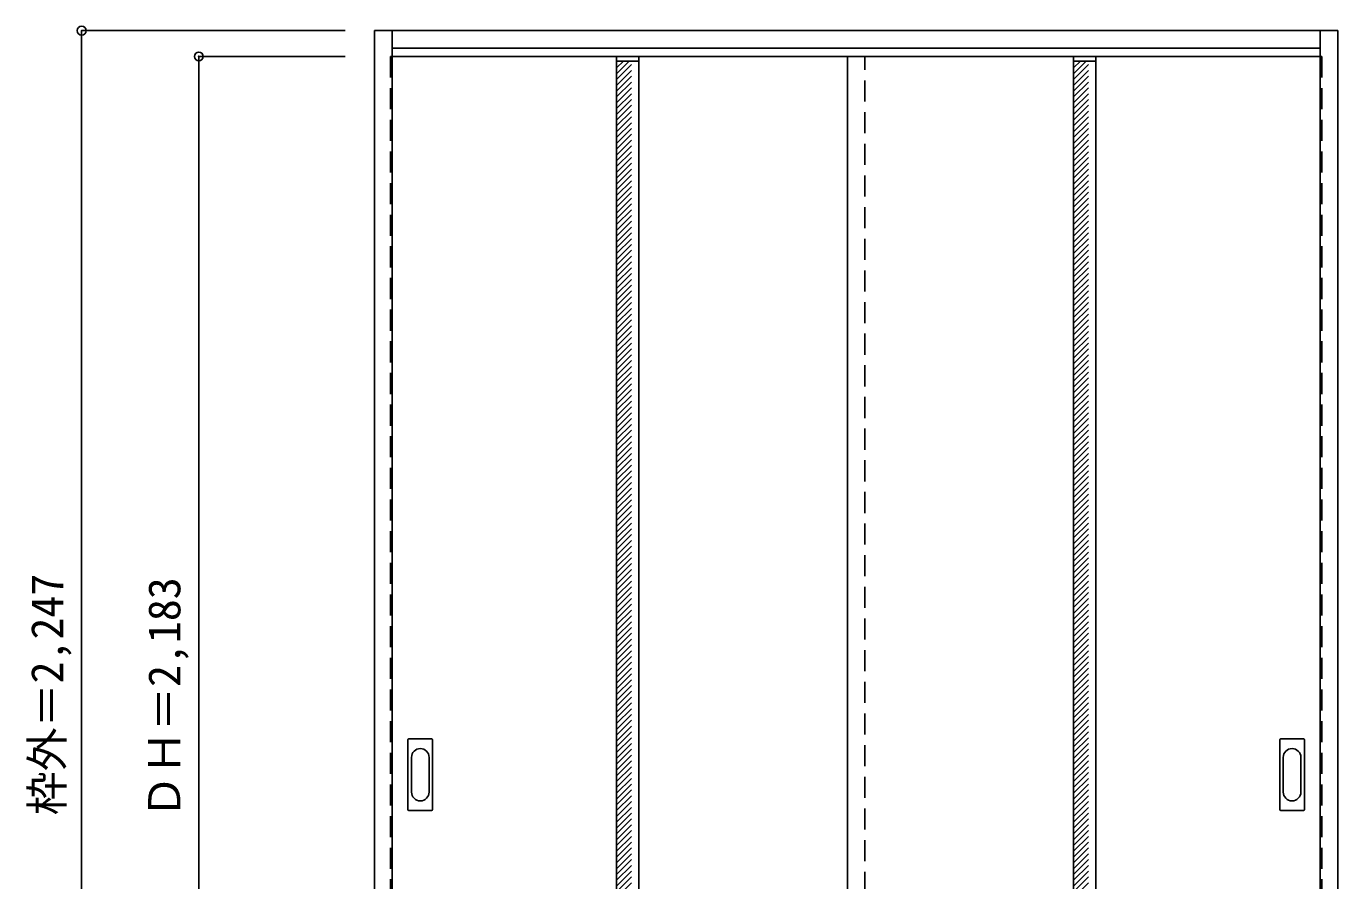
# Model space of a CAD drawing. Units: millimetres, scale not verified. Extents: x -1397 to 849, y -1705 to 1207.
# Drawn here: x -1397 to 841, y -251 to 1207 of the extents above; entities that cross this region are included whole.
import ezdxf
from ezdxf.enums import TextEntityAlignment as Align

# ---------------------------------------------------------------- set-up
doc = ezdxf.new("R2010")
doc.units = ezdxf.units.MM
doc.header["$LTSCALE"] = 30
doc.header["$PDMODE"] = 32
doc.header["$PDSIZE"] = 15
doc.linetypes.add('DASHED1', pattern=[1.8, 1.2, -0.6])
doc.layers.add('0-0', color=4, linetype='DASHED1')
doc.layers.add('0-1_寸法', color=7, linetype='Continuous')
doc.styles.add('ＭＳ ゴシック', font='')
doc.styles.get('ＭＳ ゴシック').set_extended_font_data('MS Gothic')

msp = doc.modelspace()

# ---------------------------------------------------------------- linework, layer by layer
at = {"layer": '0-0', "color": 3, "linetype": 'Continuous'}
for p, q in [((-802.9, -1047.86), (-802.9, 1199.14)), ((-802.9, 1199.14), (841.1, 1199.14)), ((-772.9, -1047.86), (-772.9, 1199.14)), ((811.1, -1027.32), (811.1, 1199.14)), ((841.1, -1047.86), (841.1, 1199.14)), ((-772.9, 1169.14), (811.1, 1169.14)), ((811.1, 1155.14), (-772.9, 1155.14)), ((-389.9, 1155.14), (-389.9, -1027.86)), ((-351.9, 1155.14), (-351.9, -1027.86)), ((4.1, -1027.86), (4.1, 1155.14)), ((390.1, 1155.14), (390.1, -1027.86)), ((428.1, 1155.14), (428.1, -1027.86)), ((-745.9, -129.86), (-745.9, -10.86)), ((-705.4, -9.36), (-744.4, -9.36)), ((-703.9, -129.86), (-703.9, -10.86)), ((742.1, -129.86), (742.1, -10.86)), ((782.6, -9.36), (743.6, -9.36)), ((784.1, -129.86), (784.1, -10.86)), ((-744.4, -131.36), (-705.4, -131.36)), ((743.6, -131.36), (782.6, -131.36))]:
    msp.add_line(p, q, dxfattribs=at)
at = {"layer": '0-0'}
for p, q in [((-775.9, 1155.14), (-775.9, -1027.86)), ((-772.9, 1155.14), (-775.9, 1155.14)), ((-389.9, 1135.43), (-378.19, 1147.14)), ((-389.9, 1115.63), (-358.39, 1147.14)), ((-389.9, 1125.53), (-368.29, 1147.14)), ((-389.9, 1105.73), (-351.9, 1143.73)), ((34.1, -1027.86), (34.1, 1155.14)), ((390.1, 1135.43), (401.81, 1147.14)), ((390.1, 1115.63), (421.61, 1147.14)), ((390.1, 1125.53), (411.71, 1147.14)), ((390.1, 1105.73), (428.1, 1143.73)), ((811.1, 1155.14), (814.1, 1155.14)), ((814.1, 1155.14), (814.1, -1027.86)), ((-389.9, 1095.83), (-351.9, 1133.83)), ((-389.9, 1085.94), (-351.9, 1123.94)), ((390.1, 1095.83), (428.1, 1133.83)), ((390.1, 1085.94), (428.1, 1123.94)), ((-389.9, 1076.04), (-351.9, 1114.04)), ((-389.9, 1066.14), (-351.9, 1104.14)), ((390.1, 1076.04), (428.1, 1114.04)), ((390.1, 1066.14), (428.1, 1104.14)), ((-389.9, 1056.24), (-351.9, 1094.24)), ((-389.9, 1046.34), (-351.9, 1084.34)), ((390.1, 1056.24), (428.1, 1094.24)), ((390.1, 1046.34), (428.1, 1084.34)), ((-389.9, 1036.44), (-351.9, 1074.44)), ((-389.9, 1026.54), (-351.9, 1064.54)), ((-389.9, 1016.64), (-351.9, 1054.64)), ((390.1, 1036.44), (428.1, 1074.44)), ((390.1, 1026.54), (428.1, 1064.54)), ((390.1, 1016.64), (428.1, 1054.64)), ((-389.9, 1006.74), (-351.9, 1044.74)), ((-389.9, 996.84), (-351.9, 1034.84)), ((390.1, 1006.74), (428.1, 1044.74)), ((390.1, 996.84), (428.1, 1034.84)), ((-389.9, 986.94), (-351.9, 1024.94)), ((-389.9, 977.04), (-351.9, 1015.04)), ((390.1, 986.94), (428.1, 1024.94)), ((390.1, 977.04), (428.1, 1015.04)), ((-389.9, 967.14), (-351.9, 1005.14)), ((-389.9, 957.24), (-351.9, 995.24)), ((-389.9, 947.34), (-351.9, 985.34)), ((390.1, 967.14), (428.1, 1005.14)), ((390.1, 957.24), (428.1, 995.24)), ((390.1, 947.34), (428.1, 985.34)), ((-389.9, 937.44), (-351.9, 975.44)), ((-389.9, 927.54), (-351.9, 965.54)), ((390.1, 937.44), (428.1, 975.44)), ((390.1, 927.54), (428.1, 965.54)), ((-389.9, 917.64), (-351.9, 955.64)), ((-389.9, 907.74), (-351.9, 945.74)), ((390.1, 917.64), (428.1, 955.64)), ((390.1, 907.74), (428.1, 945.74)), ((-389.9, 897.84), (-351.9, 935.84)), ((-389.9, 887.95), (-351.9, 925.95)), ((390.1, 897.84), (428.1, 935.84)), ((390.1, 887.95), (428.1, 925.95)), ((-389.9, 878.05), (-351.9, 916.05)), ((-389.9, 868.15), (-351.9, 906.15)), ((-389.9, 858.25), (-351.9, 896.25)), ((390.1, 878.05), (428.1, 916.05)), ((390.1, 868.15), (428.1, 906.15)), ((390.1, 858.25), (428.1, 896.25)), ((-389.9, 848.35), (-351.9, 886.35)), ((-389.9, 838.45), (-351.9, 876.45)), ((390.1, 848.35), (428.1, 886.35)), ((390.1, 838.45), (428.1, 876.45)), ((-389.9, 828.55), (-351.9, 866.55)), ((-389.9, 818.65), (-351.9, 856.65)), ((390.1, 828.55), (428.1, 866.55)), ((390.1, 818.65), (428.1, 856.65)), ((-389.9, 808.75), (-351.9, 846.75)), ((-389.9, 798.85), (-351.9, 836.85)), ((390.1, 808.75), (428.1, 846.75)), ((390.1, 798.85), (428.1, 836.85)), ((-389.9, 788.95), (-351.9, 826.95)), ((-389.9, 779.05), (-351.9, 817.05)), ((-389.9, 769.15), (-351.9, 807.15)), ((390.1, 788.95), (428.1, 826.95)), ((390.1, 779.05), (428.1, 817.05)), ((390.1, 769.15), (428.1, 807.15)), ((-389.9, 759.25), (-351.9, 797.25)), ((-389.9, 749.35), (-351.9, 787.35)), ((390.1, 759.25), (428.1, 797.25)), ((390.1, 749.35), (428.1, 787.35)), ((-389.9, 739.45), (-351.9, 777.45)), ((-389.9, 729.55), (-351.9, 767.55)), ((390.1, 739.45), (428.1, 777.45)), ((390.1, 729.55), (428.1, 767.55)), ((-389.9, 719.65), (-351.9, 757.65)), ((-389.9, 709.75), (-351.9, 747.75)), ((390.1, 719.65), (428.1, 757.65)), ((390.1, 709.75), (428.1, 747.75)), ((-389.9, 699.85), (-351.9, 737.85)), ((-389.9, 689.96), (-351.9, 727.96)), ((-389.9, 680.06), (-351.9, 718.06)), ((390.1, 699.85), (428.1, 737.85)), ((390.1, 689.96), (428.1, 727.96)), ((390.1, 680.06), (428.1, 718.06)), ((-389.9, 670.16), (-351.9, 708.16)), ((-389.9, 660.26), (-351.9, 698.26)), ((390.1, 670.16), (428.1, 708.16)), ((390.1, 660.26), (428.1, 698.26)), ((-389.9, 650.36), (-351.9, 688.36)), ((-389.9, 640.46), (-351.9, 678.46)), ((390.1, 650.36), (428.1, 688.36)), ((390.1, 640.46), (428.1, 678.46)), ((-389.9, 630.56), (-351.9, 668.56)), ((-389.9, 620.66), (-351.9, 658.66)), ((390.1, 630.56), (428.1, 668.56)), ((390.1, 620.66), (428.1, 658.66)), ((-389.9, 610.76), (-351.9, 648.76)), ((-389.9, 600.86), (-351.9, 638.86)), ((-389.9, 590.96), (-351.9, 628.96)), ((390.1, 610.76), (428.1, 648.76)), ((390.1, 600.86), (428.1, 638.86)), ((390.1, 590.96), (428.1, 628.96)), ((-389.9, 581.06), (-351.9, 619.06)), ((-389.9, 571.16), (-351.9, 609.16)), ((390.1, 581.06), (428.1, 619.06)), ((390.1, 571.16), (428.1, 609.16)), ((-389.9, 561.26), (-351.9, 599.26)), ((-389.9, 551.36), (-351.9, 589.36)), ((390.1, 561.26), (428.1, 599.26)), ((390.1, 551.36), (428.1, 589.36)), ((-389.9, 541.46), (-351.9, 579.46)), ((-389.9, 531.56), (-351.9, 569.56)), ((-389.9, 521.66), (-351.9, 559.66)), ((390.1, 541.46), (428.1, 579.46)), ((390.1, 531.56), (428.1, 569.56)), ((390.1, 521.66), (428.1, 559.66)), ((-389.9, 511.76), (-351.9, 549.76)), ((-389.9, 501.86), (-351.9, 539.86)), ((390.1, 511.76), (428.1, 549.76)), ((390.1, 501.86), (428.1, 539.86)), ((-389.9, 491.97), (-351.9, 529.97)), ((-389.9, 482.07), (-351.9, 520.07)), ((390.1, 491.97), (428.1, 529.97)), ((390.1, 482.07), (428.1, 520.07)), ((-389.9, 472.17), (-351.9, 510.17)), ((-389.9, 462.27), (-351.9, 500.27)), ((390.1, 472.17), (428.1, 510.17)), ((390.1, 462.27), (428.1, 500.27)), ((-389.9, 452.37), (-351.9, 490.37)), ((-389.9, 442.47), (-351.9, 480.47)), ((-389.9, 432.57), (-351.9, 470.57)), ((390.1, 452.37), (428.1, 490.37)), ((390.1, 442.47), (428.1, 480.47)), ((390.1, 432.57), (428.1, 470.57)), ((-389.9, 422.67), (-351.9, 460.67)), ((-389.9, 412.77), (-351.9, 450.77)), ((390.1, 422.67), (428.1, 460.67)), ((390.1, 412.77), (428.1, 450.77)), ((-389.9, 402.87), (-351.9, 440.87)), ((-389.9, 392.97), (-351.9, 430.97)), ((390.1, 402.87), (428.1, 440.87)), ((390.1, 392.97), (428.1, 430.97)), ((-389.9, 383.07), (-351.9, 421.07)), ((-389.9, 373.17), (-351.9, 411.17)), ((390.1, 383.07), (428.1, 421.07)), ((390.1, 373.17), (428.1, 411.17)), ((-389.9, 363.27), (-351.9, 401.27)), ((-389.9, 353.37), (-351.9, 391.37)), ((-389.9, 343.47), (-351.9, 381.47)), ((390.1, 363.27), (428.1, 401.27)), ((390.1, 353.37), (428.1, 391.37)), ((390.1, 343.47), (428.1, 381.47)), ((-389.9, 333.57), (-351.9, 371.57)), ((-389.9, 323.67), (-351.9, 361.67)), ((390.1, 333.57), (428.1, 371.57)), ((390.1, 323.67), (428.1, 361.67)), ((-389.9, 313.77), (-351.9, 351.77)), ((-389.9, 303.88), (-351.9, 341.88)), ((390.1, 313.77), (428.1, 351.77)), ((390.1, 303.88), (428.1, 341.88)), ((-389.9, 293.98), (-351.9, 331.98)), ((-389.9, 284.08), (-351.9, 322.08)), ((390.1, 293.98), (428.1, 331.98)), ((390.1, 284.08), (428.1, 322.08)), ((-389.9, 274.18), (-351.9, 312.18)), ((-389.9, 264.28), (-351.9, 302.28)), ((-389.9, 254.38), (-351.9, 292.38)), ((390.1, 274.18), (428.1, 312.18)), ((390.1, 264.28), (428.1, 302.28)), ((390.1, 254.38), (428.1, 292.38)), ((-389.9, 244.48), (-351.9, 282.48)), ((-389.9, 234.58), (-351.9, 272.58)), ((390.1, 244.48), (428.1, 282.48)), ((390.1, 234.58), (428.1, 272.58)), ((-389.9, 224.68), (-351.9, 262.68)), ((-389.9, 214.78), (-351.9, 252.78)), ((390.1, 224.68), (428.1, 262.68)), ((390.1, 214.78), (428.1, 252.78)), ((-389.9, 204.88), (-351.9, 242.88)), ((-389.9, 194.98), (-351.9, 232.98)), ((390.1, 204.88), (428.1, 242.88)), ((390.1, 194.98), (428.1, 232.98)), ((-389.9, 185.08), (-351.9, 223.08)), ((-389.9, 175.18), (-351.9, 213.18)), ((-389.9, 165.28), (-351.9, 203.28)), ((390.1, 185.08), (428.1, 223.08)), ((390.1, 175.18), (428.1, 213.18)), ((390.1, 165.28), (428.1, 203.28)), ((-389.9, 155.38), (-351.9, 193.38)), ((-389.9, 145.48), (-351.9, 183.48)), ((390.1, 155.38), (428.1, 193.38)), ((390.1, 145.48), (428.1, 183.48)), ((-389.9, 135.58), (-351.9, 173.58)), ((-389.9, 125.68), (-351.9, 163.68)), ((390.1, 135.58), (428.1, 173.58)), ((390.1, 125.68), (428.1, 163.68)), ((-389.9, 115.78), (-351.9, 153.78)), ((-389.9, 105.89), (-351.9, 143.89)), ((390.1, 115.78), (428.1, 153.78)), ((390.1, 105.89), (428.1, 143.89)), ((-389.9, 95.99), (-351.9, 133.99)), ((-389.9, 86.09), (-351.9, 124.09)), ((-389.9, 76.19), (-351.9, 114.19)), ((390.1, 95.99), (428.1, 133.99)), ((390.1, 86.09), (428.1, 124.09)), ((390.1, 76.19), (428.1, 114.19)), ((-389.9, 66.29), (-351.9, 104.29)), ((-389.9, 56.39), (-351.9, 94.39)), ((390.1, 66.29), (428.1, 104.29)), ((390.1, 56.39), (428.1, 94.39)), ((-389.9, 46.49), (-351.9, 84.49)), ((-389.9, 36.59), (-351.9, 74.59)), ((390.1, 46.49), (428.1, 84.49)), ((390.1, 36.59), (428.1, 74.59)), ((-389.9, 26.69), (-351.9, 64.69)), ((-389.9, 16.79), (-351.9, 54.79)), ((-389.9, 6.89), (-351.9, 44.89)), ((390.1, 26.69), (428.1, 64.69)), ((390.1, 16.79), (428.1, 54.79)), ((390.1, 6.89), (428.1, 44.89)), ((-389.9, -3.01), (-351.9, 34.99)), ((-389.9, -12.91), (-351.9, 25.09)), ((390.1, -3.01), (428.1, 34.99)), ((390.1, -12.91), (428.1, 25.09)), ((-389.9, -22.81), (-351.9, 15.19)), ((-389.9, -32.71), (-351.9, 5.29)), ((390.1, -22.81), (428.1, 15.19)), ((390.1, -32.71), (428.1, 5.29)), ((-389.9, -42.61), (-351.9, -4.61)), ((-389.9, -52.51), (-351.9, -14.51)), ((390.1, -42.61), (428.1, -4.61)), ((390.1, -52.51), (428.1, -14.51)), ((-389.9, -62.41), (-351.9, -24.41)), ((-389.9, -72.31), (-351.9, -34.31)), ((-389.9, -82.21), (-351.9, -44.21)), ((390.1, -62.41), (428.1, -24.41)), ((390.1, -72.31), (428.1, -34.31)), ((390.1, -82.21), (428.1, -44.21)), ((-389.9, -92.1), (-351.9, -54.1)), ((-389.9, -102), (-351.9, -64)), ((390.1, -92.1), (428.1, -54.1)), ((390.1, -102), (428.1, -64)), ((-389.9, -111.9), (-351.9, -73.9)), ((-389.9, -121.8), (-351.9, -83.8)), ((390.1, -111.9), (428.1, -73.9)), ((390.1, -121.8), (428.1, -83.8)), ((-389.9, -131.7), (-351.9, -93.7)), ((-389.9, -141.6), (-351.9, -103.6)), ((390.1, -131.7), (428.1, -93.7)), ((390.1, -141.6), (428.1, -103.6)), ((-389.9, -151.5), (-351.9, -113.5)), ((-389.9, -161.4), (-351.9, -123.4)), ((-389.9, -171.3), (-351.9, -133.3)), ((390.1, -151.5), (428.1, -113.5)), ((390.1, -161.4), (428.1, -123.4)), ((390.1, -171.3), (428.1, -133.3)), ((-389.9, -181.2), (-351.9, -143.2)), ((-389.9, -191.1), (-351.9, -153.1)), ((390.1, -181.2), (428.1, -143.2)), ((390.1, -191.1), (428.1, -153.1)), ((-389.9, -201), (-351.9, -163)), ((-389.9, -210.9), (-351.9, -172.9)), ((390.1, -201), (428.1, -163)), ((390.1, -210.9), (428.1, -172.9)), ((-389.9, -220.8), (-351.9, -182.8)), ((-389.9, -230.7), (-351.9, -192.7)), ((390.1, -220.8), (428.1, -182.8)), ((390.1, -230.7), (428.1, -192.7)), ((-389.9, -240.6), (-351.9, -202.6)), ((-389.9, -250.5), (-351.9, -212.5)), ((-389.9, -260.4), (-351.9, -222.4)), ((390.1, -240.6), (428.1, -202.6)), ((390.1, -250.5), (428.1, -212.5)), ((390.1, -260.4), (428.1, -222.4)), ((-389.9, -270.3), (-351.9, -232.3)), ((-389.9, -280.2), (-351.9, -242.2)), ((390.1, -270.3), (428.1, -232.3)), ((390.1, -280.2), (428.1, -242.2))]:
    msp.add_line(p, q, dxfattribs=at)
at = {"layer": '0-0', "color": 7, "linetype": 'Continuous'}
for p, q in [((-389.9, 1147.14), (-351.9, 1147.14)), ((390.1, 1147.14), (428.1, 1147.14)), ((-739.9, -40.76), (-739.9, -99.96)), ((-709.9, -99.96), (-709.9, -40.76)), ((748.1, -40.76), (748.1, -99.96)), ((778.1, -99.96), (778.1, -40.76))]:
    msp.add_line(p, q, dxfattribs=at)
at = {"layer": '0-0', "color": 3, "linetype": 'Continuous'}
for centre, start, end in [((-744.4, -10.86), 90, 180), ((-705.4, -10.86), 0, 90), ((743.6, -10.86), 90, 180), ((782.6, -10.86), 0, 90), ((-744.4, -129.86), 180, 270), ((-705.4, -129.86), 270, 0), ((743.6, -129.86), 180, 270), ((782.6, -129.86), 270, 0)]:
    msp.add_arc(centre, 1.5, start, end, dxfattribs=at)
at = {"layer": '0-0', "color": 7, "linetype": 'Continuous'}
for centre, start, end in [((-724.9, -40.76), 0, 180), ((763.1, -40.76), 0, 180), ((-724.9, -99.96), 180, 0), ((763.1, -99.96), 180, 0)]:
    msp.add_arc(centre, 15, start, end, dxfattribs=at)
at = {"layer": '0-1_寸法', "color": 4}
for p, q in [((-1302.9, 1199.14), (-1302.9, -1047.86)), ((-1302.9, 1199.14), (-852.9, 1199.14)), ((-1102.9, 1155.14), (-852.9, 1155.14)), ((-1102.9, 1155.14), (-1102.9, -1027.86))]:
    msp.add_line(p, q, dxfattribs=at)
at = {"layer": '0-1_寸法'}
for p in [(-1302.9, 1199.14), (-1102.9, 1155.14)]:
    msp.add_point(p, dxfattribs=at)

# ---------------------------------------------------------------- texts
at = {"layer": '0-1_寸法', "style": 'ＭＳ ゴシック'}
for s, p in [('枠外＝2,247', (-1317.9, -139.61)), ('ＤＨ＝2,183', (-1117.9, -145.61))]:
    msp.add_text(s, height=54.99, rotation=90, dxfattribs=at).set_placement(p, align=Align.BOTTOM_LEFT)

doc.saveas('drawing.dxf')
